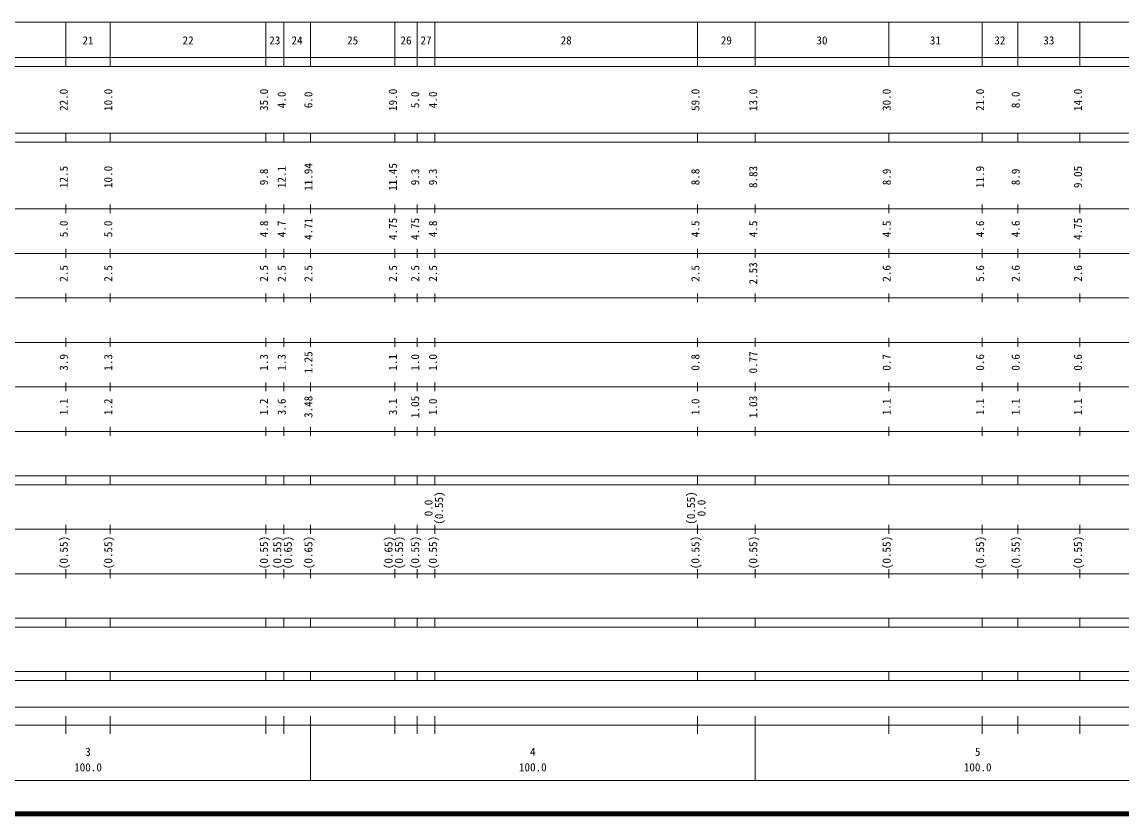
# Model space of a CAD drawing. Units: millimetres on the paper, enlarged 1000 times. Extents: x 40000 to 680000, y 20000 to 380000.
# Drawn here: x 303160 to 550447, y 20000 to 198000 of the extents above; entities that cross this region are included whole.
import ezdxf
from ezdxf.enums import TextEntityAlignment as Align

# ---------------------------------------------------------------- set-up
doc = ezdxf.new("R2010")
doc.units = ezdxf.units.MM
doc.header["$LTSCALE"] = 1000
doc.layers.add('M-TTL', color=2, linetype='Continuous', lineweight=140)
doc.layers.add('M-TTL-BAND', color=7, linetype='Continuous', lineweight=13)
doc.styles.add('ＭＳ ゴシック', font='')
doc.styles.get('ＭＳ ゴシック').set_extended_font_data('MS Gothic')

msp = doc.modelspace()

# ---------------------------------------------------------------- linework, layer by layer
at = {"layer": 'M-TTL'}
msp.add_line((40000, 20000), (680000, 20000), dxfattribs=at)
at = {"layer": 'M-TTL-BAND'}
for p, q in [((68000, 198000), (579000, 198000)), ((313000, 188000), (313000, 198000)), ((323000, 188000), (323000, 198000)), ((358000, 188000), (358000, 198000)), ((362000, 188000), (362000, 198000)), ((368000, 188000), (368000, 198000)), ((387000, 188000), (387000, 198000)), ((392000, 188000), (392000, 198000)), ((396000, 188000), (396000, 198000)), ((455000, 188000), (455000, 198000)), ((468000, 188000), (468000, 198000)), ((498000, 188000), (498000, 198000)), ((519000, 188000), (519000, 198000)), ((527000, 188000), (527000, 198000)), ((541000, 188000), (541000, 198000)), ((40000, 190000), (579000, 190000)), ((40000, 188000), (579000, 188000)), ((40000, 173000), (579000, 173000)), ((40000, 171000), (579000, 171000)), ((313000, 171000), (313000, 173000)), ((323000, 171000), (323000, 173000)), ((358000, 171000), (358000, 173000)), ((362000, 171000), (362000, 173000)), ((368000, 171000), (368000, 173000)), ((387000, 171000), (387000, 173000)), ((392000, 171000), (392000, 173000)), ((396000, 171000), (396000, 173000)), ((455000, 171000), (455000, 173000)), ((468000, 171000), (468000, 173000)), ((498000, 171000), (498000, 173000)), ((519000, 171000), (519000, 173000)), ((527000, 171000), (527000, 173000)), ((541000, 171000), (541000, 173000)), ((40000, 156000), (579000, 156000)), ((313000, 155000), (313000, 157000)), ((323000, 155000), (323000, 157000)), ((358000, 155000), (358000, 157000)), ((362000, 155000), (362000, 157000)), ((368000, 155000), (368000, 157000)), ((387000, 155000), (387000, 157000)), ((392000, 155000), (392000, 157000)), ((396000, 155000), (396000, 157000)), ((455000, 155000), (455000, 157000)), ((468000, 155000), (468000, 157000)), ((498000, 155000), (498000, 157000)), ((519000, 155000), (519000, 157000)), ((527000, 155000), (527000, 157000)), ((541000, 155000), (541000, 157000)), ((46000, 146000), (579000, 146000)), ((313000, 145000), (313000, 147000)), ((323000, 145000), (323000, 147000)), ((358000, 145000), (358000, 147000)), ((362000, 145000), (362000, 147000)), ((368000, 145000), (368000, 147000)), ((387000, 145000), (387000, 147000)), ((392000, 145000), (392000, 147000)), ((396000, 145000), (396000, 147000)), ((455000, 145000), (455000, 147000)), ((468000, 145000), (468000, 147000)), ((498000, 145000), (498000, 147000)), ((519000, 145000), (519000, 147000)), ((527000, 145000), (527000, 147000)), ((541000, 145000), (541000, 147000)), ((313000, 135000), (313000, 137000)), ((323000, 135000), (323000, 137000)), ((358000, 135000), (358000, 137000)), ((362000, 135000), (362000, 137000)), ((368000, 135000), (368000, 137000)), ((387000, 135000), (387000, 137000)), ((392000, 135000), (392000, 137000)), ((396000, 135000), (396000, 137000)), ((455000, 135000), (455000, 137000)), ((468000, 135000), (468000, 137000)), ((498000, 135000), (498000, 137000)), ((519000, 135000), (519000, 137000)), ((527000, 135000), (527000, 137000)), ((541000, 135000), (541000, 137000)), ((52000, 136000), (579000, 136000)), ((313000, 125000), (313000, 127000)), ((323000, 125000), (323000, 127000)), ((358000, 125000), (358000, 127000)), ((362000, 125000), (362000, 127000)), ((368000, 125000), (368000, 127000)), ((387000, 125000), (387000, 127000)), ((392000, 125000), (392000, 127000)), ((396000, 125000), (396000, 127000)), ((455000, 125000), (455000, 127000)), ((468000, 125000), (468000, 127000)), ((498000, 125000), (498000, 127000)), ((519000, 125000), (519000, 127000)), ((527000, 125000), (527000, 127000)), ((541000, 125000), (541000, 127000)), ((46000, 126000), (579000, 126000)), ((313000, 115000), (313000, 117000)), ((323000, 115000), (323000, 117000)), ((358000, 115000), (358000, 117000)), ((362000, 115000), (362000, 117000)), ((368000, 115000), (368000, 117000)), ((387000, 115000), (387000, 117000)), ((392000, 115000), (392000, 117000)), ((396000, 115000), (396000, 117000)), ((455000, 115000), (455000, 117000)), ((468000, 115000), (468000, 117000)), ((498000, 115000), (498000, 117000)), ((519000, 115000), (519000, 117000)), ((527000, 115000), (527000, 117000)), ((541000, 115000), (541000, 117000)), ((52000, 116000), (579000, 116000)), ((313000, 105000), (313000, 107000)), ((323000, 105000), (323000, 107000)), ((358000, 105000), (358000, 107000)), ((362000, 105000), (362000, 107000)), ((368000, 105000), (368000, 107000)), ((387000, 105000), (387000, 107000)), ((392000, 105000), (392000, 107000)), ((396000, 105000), (396000, 107000)), ((455000, 105000), (455000, 107000)), ((468000, 105000), (468000, 107000)), ((498000, 105000), (498000, 107000)), ((519000, 105000), (519000, 107000)), ((527000, 105000), (527000, 107000)), ((541000, 105000), (541000, 107000)), ((46000, 106000), (579000, 106000)), ((40000, 96000), (579000, 96000)), ((40000, 94000), (579000, 94000)), ((313000, 94000), (313000, 96000)), ((323000, 94000), (323000, 96000)), ((358000, 94000), (358000, 96000)), ((362000, 94000), (362000, 96000)), ((368000, 94000), (368000, 96000)), ((387000, 94000), (387000, 96000)), ((392000, 94000), (392000, 96000)), ((396000, 94000), (396000, 96000)), ((455000, 94000), (455000, 96000)), ((468000, 94000), (468000, 96000)), ((498000, 94000), (498000, 96000)), ((519000, 94000), (519000, 96000)), ((527000, 94000), (527000, 96000)), ((541000, 94000), (541000, 96000)), ((313000, 83000), (313000, 85000)), ((323000, 83000), (323000, 85000)), ((358000, 83000), (358000, 85000)), ((362000, 83000), (362000, 85000)), ((368000, 83000), (368000, 85000)), ((387000, 83000), (387000, 85000)), ((392000, 83000), (392000, 85000)), ((396000, 83000), (396000, 85000)), ((455000, 83000), (455000, 85000)), ((468000, 83000), (468000, 85000)), ((498000, 83000), (498000, 85000)), ((519000, 83000), (519000, 85000)), ((527000, 83000), (527000, 85000)), ((541000, 83000), (541000, 85000)), ((49000, 84000), (579000, 84000)), ((313000, 73000), (313000, 75000)), ((323000, 73000), (323000, 75000)), ((358000, 73000), (358000, 75000)), ((362000, 73000), (362000, 75000)), ((368000, 73000), (368000, 75000)), ((387000, 73000), (387000, 75000)), ((392000, 73000), (392000, 75000)), ((396000, 73000), (396000, 75000)), ((455000, 73000), (455000, 75000)), ((468000, 73000), (468000, 75000)), ((498000, 73000), (498000, 75000)), ((519000, 73000), (519000, 75000)), ((527000, 73000), (527000, 75000)), ((541000, 73000), (541000, 75000)), ((40000, 74000), (579000, 74000)), ((40000, 64000), (579000, 64000)), ((40000, 62000), (579000, 62000)), ((313000, 62000), (313000, 64000)), ((323000, 62000), (323000, 64000)), ((358000, 62000), (358000, 64000)), ((362000, 62000), (362000, 64000)), ((368000, 62000), (368000, 64000)), ((387000, 62000), (387000, 64000)), ((392000, 62000), (392000, 64000)), ((396000, 62000), (396000, 64000)), ((455000, 62000), (455000, 64000)), ((468000, 62000), (468000, 64000)), ((498000, 62000), (498000, 64000)), ((519000, 62000), (519000, 64000)), ((527000, 62000), (527000, 64000)), ((541000, 62000), (541000, 64000)), ((40000, 52000), (579000, 52000)), ((313000, 50000), (313000, 52000)), ((323000, 50000), (323000, 52000)), ((358000, 50000), (358000, 52000)), ((362000, 50000), (362000, 52000)), ((368000, 50000), (368000, 52000)), ((387000, 50000), (387000, 52000)), ((392000, 50000), (392000, 52000)), ((396000, 50000), (396000, 52000)), ((455000, 50000), (455000, 52000)), ((468000, 50000), (468000, 52000)), ((498000, 50000), (498000, 52000)), ((519000, 50000), (519000, 52000)), ((527000, 50000), (527000, 52000)), ((541000, 50000), (541000, 52000)), ((40000, 50000), (579000, 50000)), ((71000, 44000), (565000, 44000)), ((40000, 40000), (579000, 40000)), ((313000, 38000), (313000, 42000)), ((323000, 38000), (323000, 42000)), ((358000, 38000), (358000, 42000)), ((362000, 38000), (362000, 42000)), ((368000, 27500), (368000, 42000)), ((387000, 38000), (387000, 42000)), ((392000, 38000), (392000, 42000)), ((396000, 38000), (396000, 42000)), ((455000, 38000), (455000, 42000)), ((468000, 27500), (468000, 42000)), ((498000, 38000), (498000, 42000)), ((519000, 38000), (519000, 42000)), ((527000, 38000), (527000, 42000)), ((541000, 38000), (541000, 42000)), ((68000, 27500), (579000, 27500))]:
    msp.add_line(p, q, dxfattribs=at)

# ---------------------------------------------------------------- texts
at = {"layer": 'M-TTL-BAND', "style": 'ＭＳ ゴシック'}
for s, p in [('21', (318000, 192405)), ('22', (340500, 192405)), ('23', (360000, 192405)), ('24', (365000, 192405)), ('25', (377500, 192405)), ('26', (389500, 192405)), ('27', (394000, 192405)), ('28', (425500, 192405)), ('29', (461500, 192405)), ('30', (483000, 192405)), ('31', (508500, 192405)), ('32', (523000, 192405)), ('33', (534000, 192405)), ('3', (318000, 32523)), ('4', (418000, 32523)), ('5', (518000, 32523)), ('100.0', (318000, 29033)), ('100.0', (418000, 29033)), ('100.0', (518000, 29033))]:
    msp.add_text(s, height=1833, dxfattribs=at).set_placement(p, align=Align.BOTTOM_CENTER)
for s, p in [('22.0', (314000, 180500)), ('10.0', (324000, 180500)), ('35.0', (359000, 180500)), ('4.0', (363000, 180500)), ('6.0', (369000, 180500)), ('19.0', (388000, 180500)), ('5.0', (393000, 180500)), ('4.0', (397000, 180500)), ('59.0', (456000, 180500)), ('13.0', (469000, 180500)), ('30.0', (499000, 180500)), ('21.0', (520000, 180500)), ('8.0', (528000, 180500)), ('14.0', (542000, 180500)), ('11.94', (369000, 163174)), ('11.45', (388000, 163174)), ('12.5', (314000, 163174)), ('10.0', (324000, 163174)), ('9.8', (359000, 163174)), ('12.1', (363000, 163174)), ('9.3', (393000, 163174)), ('9.3', (397000, 163174)), ('8.8', (456000, 163174)), ('8.83', (469000, 163174)), ('8.9', (499000, 163174)), ('11.9', (520000, 163174)), ('8.9', (528000, 163174)), ('9.05', (542000, 163174)), ('4.71', (369000, 151500)), ('4.75', (388000, 151500)), ('4.75', (393000, 151500)), ('4.75', (542000, 151500)), ('5.0', (314000, 151500)), ('5.0', (324000, 151500)), ('4.8', (359000, 151500)), ('4.7', (363000, 151500)), ('4.8', (397000, 151500)), ('4.5', (456000, 151500)), ('4.5', (469000, 151500)), ('4.5', (499000, 151500)), ('4.6', (520000, 151500)), ('4.6', (528000, 151500)), ('2.53', (469000, 141500)), ('2.5', (314000, 141500)), ('2.5', (324000, 141500)), ('2.5', (359000, 141500)), ('2.5', (363000, 141500)), ('2.5', (369000, 141500)), ('2.5', (388000, 141500)), ('2.5', (393000, 141500)), ('2.5', (397000, 141500)), ('2.5', (456000, 141500)), ('2.6', (499000, 141500)), ('5.6', (520000, 141500)), ('2.6', (528000, 141500)), ('2.6', (542000, 141500)), ('1.25', (369000, 121500)), ('0.77', (469000, 121500)), ('3.9', (314000, 121500)), ('1.3', (324000, 121500)), ('1.3', (359000, 121500)), ('1.3', (363000, 121500)), ('1.1', (388000, 121500)), ('1.0', (393000, 121500)), ('1.0', (397000, 121500)), ('0.8', (456000, 121500)), ('0.7', (499000, 121500)), ('0.6', (520000, 121500)), ('0.6', (528000, 121500)), ('0.6', (542000, 121500)), ('3.48', (369000, 111500)), ('1.05', (393000, 111500)), ('1.03', (469000, 111500)), ('1.1', (314000, 111500)), ('1.2', (324000, 111500)), ('1.2', (359000, 111500)), ('3.6', (363000, 111500)), ('3.1', (388000, 111500)), ('1.0', (397000, 111500)), ('1.0', (456000, 111500)), ('1.1', (499000, 111500)), ('1.1', (520000, 111500)), ('1.1', (528000, 111500)), ('1.1', (542000, 111500)), ('(0.55)', (398370, 88764)), ('(0.55)', (455000, 88764)), ('0.0', (396000, 88764)), ('0.0', (457370, 88764)), ('(0.55)', (314000, 78764)), ('(0.55)', (324000, 78764)), ('(0.55)', (359000, 78764)), ('(0.55)', (362000, 78764)), ('(0.65)', (364370, 78764)), ('(0.65)', (369000, 78764)), ('(0.65)', (387000, 78764)), ('(0.55)', (389370, 78764)), ('(0.55)', (393000, 78764)), ('(0.55)', (397000, 78764)), ('(0.55)', (456000, 78764)), ('(0.55)', (469000, 78764)), ('(0.55)', (499000, 78764)), ('(0.55)', (520000, 78764)), ('(0.55)', (528000, 78764)), ('(0.55)', (542000, 78764))]:
    msp.add_text(s, height=1833, rotation=90, dxfattribs=at).set_placement(p, align=Align.BOTTOM_CENTER)

doc.saveas('drawing.dxf')
